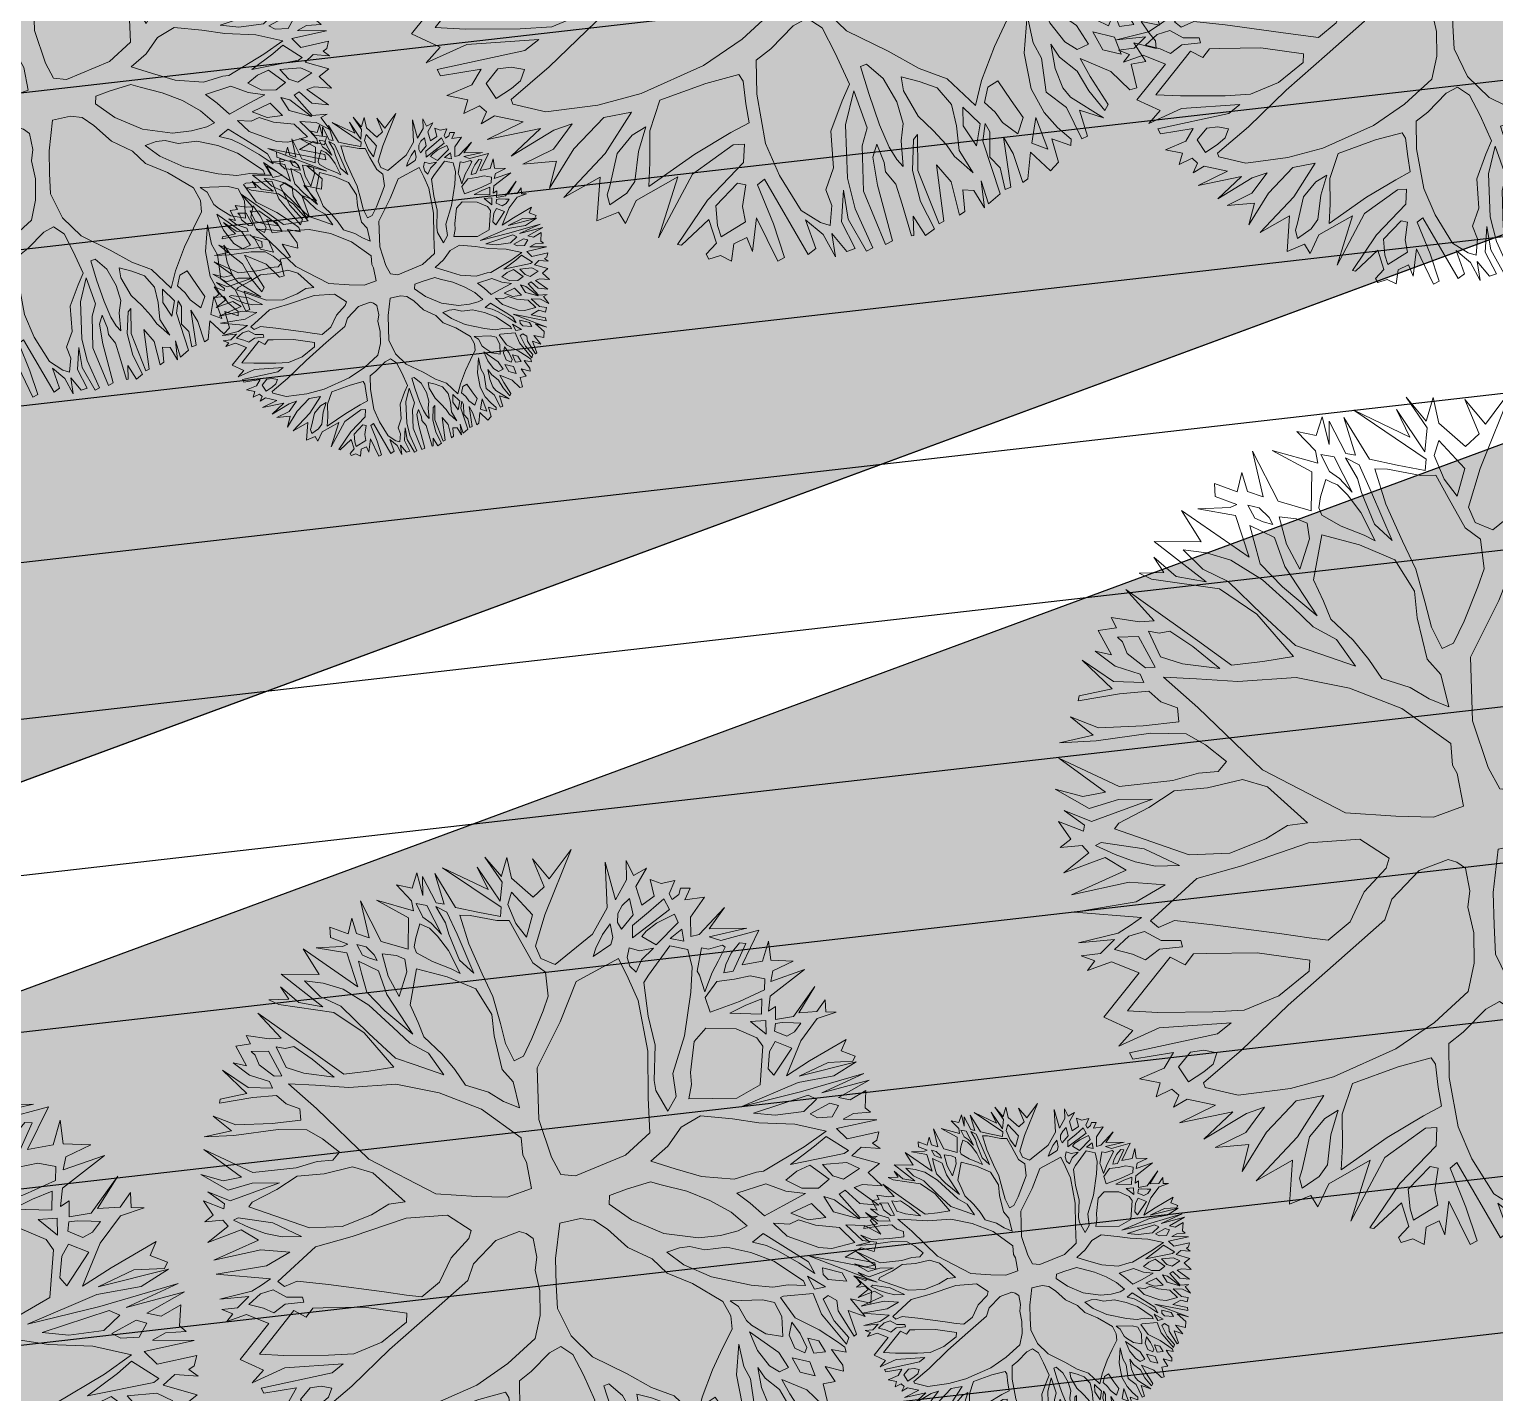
# Model space of a CAD drawing. Header units: metres. Extents: x -664657 to -643449, y -1076720 to -1062383.
# Drawn here: x -656098.89 to -656083.93, y -1069543.66 to -1069529.74 of the extents above; entities that cross this region are included whole.
import ezdxf

# ---------------------------------------------------------------- set-up
doc = ezdxf.new("R2010")
doc.units = ezdxf.units.M
doc.header["$LTSCALE"] = 0.1
doc.layers.get('0').update_dxf_attribs({"color": 8, "lineweight": 9})
for name, color, linetype in [('AA_THER_KOMUNIKACE', 201, 'Continuous'), ('Vlastníci', 20, 'Continuous'), ('zeleň-šrafa', 63, 'Continuous')]:
    doc.layers.add(name, color=color, linetype=linetype)
doc.layers.add('AA_THER_STAFAZ', color=252, linetype='Continuous', lineweight=0)

# ---------------------------------------------------------------- blocks, each defined once
blk = doc.blocks.new('A$C0C461CEA')
for p, q in [((0.1909, 0.7948), (0.205, 0.8261)), ((0.205, 0.8261), (0.2475, 0.7785)), ((0.2475, 0.7785), (0.2831, 0.8185)), ((0.2831, 0.8185), (0.2728, 0.7662)), ((0.3025, 0.7347), (0.3349, 0.855)), ((0.3349, 0.855), (0.3322, 0.7055)), ((0.4478, 0.7319), (0.3814, 0.832)), ((0.3814, 0.832), (0.4728, 0.7447)), ((0.4827, 0.7766), (0.4635, 0.8454)), ((0.4635, 0.8454), (0.5034, 0.8122)), ((0.5034, 0.8122), (0.5408, 0.8486)), ((0.5408, 0.8486), (0.5229, 0.7746)), ((0.5229, 0.7746), (0.5518, 0.8295)), ((0.5518, 0.8295), (0.5504, 0.7329)), ((0.5715, 0.7163), (0.5915, 0.8197)), ((0.5915, 0.8197), (0.5994, 0.6895)), ((0.7321, 0.6194), (0.6233, 0.8242)), ((0.6233, 0.8242), (0.7212, 0.6907)), ((0.1012, 0.7057), (0.0942, 0.804)), ((0.0942, 0.804), (0.1945, 0.61)), ((0.2144, 0.7254), (0.134, 0.7876)), ((0.134, 0.7876), (0.2123, 0.7506)), ((0.231, 0.749), (0.1909, 0.7948)), ((0.7734, 0.6912), (0.7622, 0.7895)), ((0.7622, 0.7895), (0.7798, 0.7081)), ((0.0625, 0.6063), (-0.0086, 0.7652)), ((-0.0086, 0.7652), (0.1012, 0.7057)), ((0.2123, 0.7506), (0.231, 0.749)), ((0.2728, 0.7662), (0.3025, 0.7347)), ((0.4728, 0.7447), (0.4827, 0.7766)), ((0.49, 0.7113), (0.4913, 0.7617)), ((0.4913, 0.7617), (0.5191, 0.7392)), ((0.7212, 0.6907), (0.7246, 0.7724)), ((0.7246, 0.7724), (0.7385, 0.6381)), ((0.7816, 0.7099), (0.8256, 0.7548)), ((0.8256, 0.7548), (0.807, 0.6874)), ((-0.0624, 0.6807), (-0.0837, 0.7099)), ((-0.0837, 0.7099), (-0.0246, 0.6811)), ((-0.0246, 0.6811), (-0.0293, 0.7296)), ((-0.0293, 0.7296), (-0.001, 0.6561)), ((0.0489, 0.7094), (0.0997, 0.6739)), ((0.0706, 0.64), (0.0489, 0.7094)), ((0.1945, 0.61), (0.2144, 0.7254)), ((0.2563, 0.7342), (0.2799, 0.7134)), ((0.2567, 0.6946), (0.2563, 0.7342)), ((0.2799, 0.7134), (0.2905, 0.6781)), ((0.3322, 0.7055), (0.3982, 0.6414)), ((0.3982, 0.6414), (0.4478, 0.7319)), ((0.5046, 0.682), (0.49, 0.7113)), ((0.5191, 0.7392), (0.5177, 0.6341)), ((0.5445, 0.7226), (0.5676, 0.6892)), ((0.5469, 0.6596), (0.5445, 0.7226)), ((0.5504, 0.7329), (0.5715, 0.7163)), ((0.7798, 0.7081), (0.7816, 0.7099)), ((0.8882, 0.6125), (0.8974, 0.7111)), ((0.8974, 0.7111), (0.915, 0.6272)), ((-0.1076, 0.5794), (-0.1357, 0.6884)), ((-0.1357, 0.6884), (-0.031, 0.4794)), ((0.0857, 0.5729), (-0.0624, 0.6807)), ((0.0997, 0.6739), (0.1481, 0.6263)), ((0.226, 0.6439), (0.2358, 0.6836)), ((0.2358, 0.6836), (0.2784, 0.6252)), ((0.2719, 0.6756), (0.2567, 0.6946)), ((0.2907, 0.6571), (0.2719, 0.6756)), ((0.2905, 0.6781), (0.2907, 0.6571)), ((0.2979, 0.5942), (0.3158, 0.6676)), ((0.3158, 0.6676), (0.3538, 0.6409)), ((0.4376, 0.6628), (0.4193, 0.6392)), ((0.4709, 0.6967), (0.4376, 0.6628)), ((0.4818, 0.6818), (0.4709, 0.6967)), ((0.4922, 0.6693), (0.4818, 0.6818)), ((0.5033, 0.634), (0.4922, 0.6693)), ((0.5177, 0.6341), (0.5046, 0.682)), ((0.5676, 0.6892), (0.5624, 0.6094)), ((0.5994, 0.6895), (0.6563, 0.6415)), ((0.7385, 0.6381), (0.7734, 0.6912)), ((0.807, 0.6874), (0.8397, 0.5995)), ((1.0237, 0.6787), (0.847, 0.5299)), ((0.915, 0.6272), (1.0237, 0.6787)), ((-0.2502, 0.5529), (-0.2509, 0.6267)), ((-0.2509, 0.6267), (-0.2045, 0.6103)), ((-0.2045, 0.6103), (-0.2048, 0.6415)), ((-0.2048, 0.6415), (-0.1432, 0.5959)), ((-0.001, 0.6561), (0.0625, 0.6063)), ((0.115, 0.5798), (0.0706, 0.64)), ((0.1481, 0.6263), (0.1976, 0.5404)), ((0.2116, 0.5808), (0.226, 0.6439)), ((0.2784, 0.6252), (0.2666, 0.5435)), ((0.3538, 0.6409), (0.3733, 0.6177)), ((0.4193, 0.6392), (0.4171, 0.6182)), ((0.5123, 0.5753), (0.5033, 0.634)), ((0.5388, 0.6217), (0.5469, 0.6596)), ((0.5997, 0.6601), (0.5814, 0.5634)), ((0.6292, 0.6436), (0.5997, 0.6601)), ((0.6988, 0.5873), (0.6292, 0.6436)), ((0.6563, 0.6415), (0.7155, 0.5941)), ((0.7846, 0.6469), (0.7555, 0.6173)), ((0.8108, 0.5488), (0.7846, 0.6469)), ((-0.2145, 0.5868), (-0.1639, 0.5621)), ((-0.2083, 0.5701), (-0.2145, 0.5868)), ((-0.1432, 0.5959), (-0.1076, 0.5794)), ((0.2986, 0.5186), (0.2979, 0.5942)), ((0.3733, 0.6177), (0.3586, 0.578)), ((0.4171, 0.6182), (0.4494, 0.5681)), ((0.5295, 0.531), (0.5388, 0.6217)), ((0.5624, 0.6094), (0.5511, 0.4706)), ((0.735, 0.5691), (0.6988, 0.5873)), ((0.7155, 0.5941), (0.7321, 0.6194)), ((0.7555, 0.6173), (0.7496, 0.55)), ((0.8397, 0.5995), (0.8882, 0.6125)), ((1.0385, 0.4544), (1.1026, 0.5894)), ((1.1026, 0.5894), (1.0744, 0.4649)), ((-0.2914, 0.4726), (-0.326, 0.5773)), ((-0.326, 0.5773), (-0.279, 0.4878)), ((-0.2559, 0.5216), (-0.2841, 0.5819)), ((-0.2841, 0.5819), (-0.2502, 0.5529)), ((-0.2122, 0.5364), (-0.2083, 0.5701)), ((-0.1639, 0.5621), (-0.163, 0.4697)), ((-0.1345, 0.5624), (-0.1379, 0.4867)), ((-0.1115, 0.544), (-0.1345, 0.5624)), ((0.1413, 0.4667), (0.0857, 0.5729)), ((0.154, 0.4584), (0.115, 0.5798)), ((0.2358, 0.4988), (0.2116, 0.5808)), ((0.3586, 0.578), (0.2986, 0.5186)), ((0.3923, 0.5717), (0.3176, 0.4768)), ((0.4686, 0.501), (0.3923, 0.5717)), ((0.4494, 0.5681), (0.4918, 0.5181)), ((0.5107, 0.4913), (0.5123, 0.5753)), ((0.5814, 0.5634), (0.5741, 0.4559)), ((0.7356, 0.5019), (0.735, 0.5691)), ((0.7496, 0.55), (0.7585, 0.4937)), ((0.7585, 0.4937), (0.8108, 0.5488)), ((1.137, 0.5058), (1.1659, 0.5624)), ((1.1659, 0.5624), (1.164, 0.5078)), ((-0.2074, 0.4717), (-0.2559, 0.5216)), ((-0.1865, 0.4803), (-0.2122, 0.5364)), ((-0.0838, 0.5359), (-0.1115, 0.544)), ((-0.0496, 0.4708), (-0.0838, 0.5359)), ((0.1976, 0.5404), (0.234, 0.4382)), ((0.2666, 0.5435), (0.2807, 0.3882)), ((0.4918, 0.5181), (0.5107, 0.4913)), ((0.5511, 0.4706), (0.5295, 0.531)), ((0.847, 0.5299), (0.7715, 0.4536)), ((1.2126, 0.5083), (1.1542, 0.4723)), ((1.164, 0.5078), (1.2126, 0.5083)), ((-0.3858, 0.4867), (-0.3775, 0.497)), ((-0.2804, 0.4517), (-0.3858, 0.4867)), ((-0.3775, 0.497), (-0.2914, 0.4726)), ((-0.279, 0.4878), (-0.209, 0.4482)), ((-0.209, 0.4482), (-0.2074, 0.4717)), ((-0.163, 0.4697), (-0.1865, 0.4803)), ((-0.1379, 0.4867), (-0.0955, 0.4433)), ((-0.0133, 0.3853), (-0.0496, 0.4708)), ((-0.031, 0.4794), (0.0185, 0.379)), ((0.2807, 0.3882), (0.2358, 0.4988)), ((0.3176, 0.4768), (0.314, 0.4137)), ((0.5324, 0.4219), (0.4686, 0.501)), ((0.7383, 0.4095), (0.7356, 0.5019)), ((1.0744, 0.4649), (1.137, 0.5058)), ((1.1542, 0.4723), (1.1422, 0.4092)), ((1.1925, 0.4157), (1.2064, 0.4704)), ((1.2064, 0.4704), (1.2319, 0.4413)), ((-0.3938, 0.3876), (-0.4239, 0.4587)), ((-0.4239, 0.4587), (-0.3723, 0.3986)), ((-0.2087, 0.4212), (-0.2804, 0.4517)), ((-0.1566, 0.4361), (-0.1135, 0.3214)), ((-0.0806, 0.3907), (-0.1566, 0.4361)), ((-0.0955, 0.4433), (-0.0133, 0.3853)), ((0.1745, 0.3218), (0.1413, 0.4667)), ((0.1929, 0.3453), (0.154, 0.4584)), ((0.234, 0.4382), (0.2581, 0.367)), ((0.5741, 0.4559), (0.5707, 0.3742)), ((0.7715, 0.4536), (0.7677, 0.4098)), ((0.955, 0.4008), (1.0385, 0.4544)), ((1.0849, 0.438), (1.0599, 0.421)), ((1.1166, 0.4468), (1.0849, 0.438)), ((1.1021, 0.3938), (1.1166, 0.4468)), ((1.2319, 0.4413), (1.2764, 0.4291)), ((1.2764, 0.4291), (1.2389, 0.3993)), ((-0.3936, 0.3708), (-0.4822, 0.412)), ((-0.4822, 0.412), (-0.3938, 0.3876)), ((-0.3723, 0.3986), (-0.265, 0.3469)), ((-0.1939, 0.3812), (-0.2087, 0.4212)), ((0.0124, 0.3328), (-0.0806, 0.3907)), ((0.314, 0.4137), (0.3085, 0.3633)), ((0.5399, 0.3235), (0.5324, 0.4219)), ((0.7598, 0.3635), (0.7383, 0.4095)), ((0.7677, 0.4098), (0.7999, 0.3699)), ((0.7999, 0.3699), (0.955, 0.4008)), ((1.0222, 0.4038), (0.9828, 0.3842)), ((1.0083, 0.3593), (1.0222, 0.4038)), ((1.0599, 0.421), (1.0457, 0.3957)), ((1.0457, 0.3957), (1.046, 0.3705)), ((1.046, 0.3705), (1.1021, 0.3938)), ((1.1422, 0.4092), (1.1925, 0.4157)), ((1.2156, 0.3931), (1.1509, 0.3775)), ((1.2159, 0.3529), (1.2156, 0.3931)), ((1.2389, 0.3993), (1.2391, 0.3783)), ((1.2661, 0.3828), (1.2809, 0.398)), ((1.2809, 0.398), (1.3081, 0.3832)), ((-0.4361, 0.2384), (-0.5029, 0.3764)), ((-0.5029, 0.3764), (-0.3965, 0.2346)), ((-0.2563, 0.32), (-0.3936, 0.3708)), ((-0.1618, 0.3461), (-0.1939, 0.3812)), ((0.0185, 0.379), (0.0962, 0.3486)), ((0.2581, 0.367), (0.2965, 0.3085)), ((0.3085, 0.3633), (0.3345, 0.2855)), ((0.5707, 0.3742), (0.5505, 0.2834)), ((0.7311, 0.2894), (0.7598, 0.3635)), ((0.9429, 0.3545), (0.9221, 0.3356)), ((0.9828, 0.3842), (0.9429, 0.3545)), ((0.9916, 0.3423), (1.0083, 0.3593)), ((1.0838, 0.3642), (1.065, 0.3286)), ((1.065, 0.3286), (1.2159, 0.3529)), ((1.1509, 0.3775), (1.0838, 0.3642)), ((1.2391, 0.3783), (1.2661, 0.3828)), ((1.3081, 0.3832), (1.2747, 0.3577)), ((1.2747, 0.3577), (1.3361, 0.3355)), ((-0.265, 0.3469), (-0.1764, 0.3123)), ((-0.1737, 0.2746), (-0.2563, 0.32)), ((-0.1764, 0.3123), (-0.1618, 0.3461)), ((-0.1135, 0.3214), (-0.0399, 0.0946)), ((0.154, 0.2694), (0.0124, 0.3328)), ((0.0962, 0.3486), (0.1745, 0.3218)), ((0.2396, 0.2954), (0.1929, 0.3453)), ((0.513, 0.2579), (0.5399, 0.3235)), ((0.9221, 0.3356), (0.9916, 0.3423)), ((1.1154, 0.3267), (1.0945, 0.3181)), ((1.0945, 0.3181), (1.1225, 0.2722)), ((1.1573, 0.3337), (1.1154, 0.3267)), ((1.2227, 0.332), (1.1573, 0.3337)), ((1.2206, 0.3026), (1.2227, 0.332)), ((1.3361, 0.3355), (1.2651, 0.2988)), ((-0.4948, 0.221), (-0.5502, 0.3087)), ((-0.5502, 0.3087), (-0.4951, 0.2564)), ((-0.142, 0.2245), (-0.1737, 0.2746)), ((0.3075, 0.2222), (0.2396, 0.2954)), ((0.2965, 0.3085), (0.3075, 0.2222)), ((0.3345, 0.2855), (0.3477, 0.2208)), ((0.5505, 0.2834), (0.5344, 0.2185)), ((0.6936, 0.2554), (0.7311, 0.2894)), ((0.8343, 0.2886), (0.726, 0.1969)), ((0.9921, 0.2901), (0.8343, 0.2886)), ((0.9904, 0.2187), (0.9921, 0.2901)), ((1.0192, 0.2796), (1.0135, 0.2501)), ((1.04, 0.305), (1.0192, 0.2796)), ((1.0654, 0.28), (1.04, 0.305)), ((1.11, 0.2661), (1.0654, 0.28)), ((1.1225, 0.2722), (1.2206, 0.3026)), ((1.2209, 0.2774), (1.173, 0.2685)), ((1.2086, 0.2394), (1.2209, 0.2774)), ((1.2651, 0.2988), (1.2362, 0.2421)), ((1.2633, 0.2358), (1.3787, 0.2747)), ((1.3787, 0.2747), (1.3011, 0.2361)), ((-0.5263, 0.1871), (-0.5562, 0.2474)), ((-0.5562, 0.2474), (-0.5053, 0.1873)), ((-0.4951, 0.2564), (-0.4361, 0.2384)), ((-0.3965, 0.2346), (-0.2634, 0.1813)), ((0.2659, 0.178), (0.154, 0.2694)), ((0.4846, 0.1484), (0.513, 0.2579)), ((0.6186, 0.1917), (0.6936, 0.2554)), ((1.0135, 0.2501), (1.0222, 0.2232)), ((1.0222, 0.2232), (1.0573, 0.2506)), ((1.1606, 0.2474), (1.0537, 0.1959)), ((1.0573, 0.2506), (1.11, 0.2661)), ((1.2071, 0.21), (1.1606, 0.2474)), ((1.173, 0.2685), (1.2086, 0.2394)), ((1.2362, 0.2421), (1.2633, 0.2358)), ((1.3011, 0.2361), (1.4109, 0.1802)), ((-0.5765, 0.1716), (-0.5831, 0.2286)), ((-0.5831, 0.2286), (-0.5363, 0.1744)), ((-0.4148, 0.205), (-0.4948, 0.221)), ((-0.3346, 0.1632), (-0.4148, 0.205)), ((-0.1137, 0.1593), (-0.142, 0.2245)), ((0.3477, 0.2208), (0.3543, 0.1597)), ((0.5344, 0.2185), (0.5332, 0.1548)), ((0.726, 0.1969), (0.5883, 0.099)), ((0.9852, 0.1382), (0.9904, 0.2187)), ((1.0537, 0.1959), (1.0286, 0.1813)), ((1.1927, 0.1511), (1.2071, 0.21)), ((1.4109, 0.1802), (1.2887, 0.2132)), ((1.2887, 0.2132), (1.3166, 0.1841)), ((-0.6119, 0.1653), (-0.5765, 0.1716)), ((-0.557, 0.1424), (-0.6119, 0.1653)), ((-0.5363, 0.1744), (-0.5263, 0.1871)), ((-0.5053, 0.1873), (-0.3346, 0.1632)), ((-0.2634, 0.1813), (-0.1936, 0.167)), ((-0.1936, 0.167), (-0.1454, 0.1464)), ((-0.1454, 0.1464), (-0.1137, 0.1593)), ((0.3636, 0.065), (0.2659, 0.178)), ((0.3543, 0.1597), (0.4095, 0.1032)), ((0.5668, 0.1534), (0.6186, 0.1917)), ((1.0286, 0.1813), (0.99, 0.0777)), ((1.2493, 0.1936), (1.2013, 0.1319)), ((1.268, 0.1788), (1.2493, 0.1936)), ((1.3143, 0.169), (1.268, 0.1788)), ((1.2769, 0.1285), (1.3187, 0.1583)), ((1.3187, 0.1583), (1.3143, 0.169)), ((1.3166, 0.1841), (1.4429, 0.1553)), ((-0.6346, 0.1014), (-0.5508, 0.1173)), ((-0.5508, 0.1173), (-0.557, 0.1424)), ((-0.5089, 0.1261), (-0.5257, 0.1259)), ((-0.5257, 0.1259), (-0.4916, 0.08)), ((-0.4158, 0.0574), (-0.5089, 0.1261)), ((-0.4437, 0.1495), (-0.4604, 0.141)), ((-0.4604, 0.141), (-0.3179, -0.0131)), ((-0.3531, 0.1486), (-0.4437, 0.1495)), ((-0.2733, 0.1554), (-0.3531, 0.1486)), ((-0.1914, 0.1208), (-0.2733, 0.1554)), ((-0.0987, 0.0965), (-0.1914, 0.1208)), ((0.4978, 0.0957), (0.4846, 0.1484)), ((0.5332, 0.1548), (0.5668, 0.1534)), ((0.934, -0.0237), (0.9852, 0.1382)), ((1.1496, 0.081), (1.1927, 0.1511)), ((1.2014, 0.1175), (1.1918, 0.0604)), ((1.2013, 0.1319), (1.2014, 0.1175)), ((1.2418, 0.1053), (1.2769, 0.1285)), ((1.3273, 0.1314), (1.2939, 0.1076)), ((1.305, 0.0765), (1.3843, 0.1379)), ((1.3674, 0.1486), (1.3273, 0.1314)), ((1.4429, 0.1553), (1.3404, 0.0811)), ((1.3843, 0.1379), (1.3674, 0.1486)), ((-0.5187, 0.0858), (-0.6346, 0.1014)), ((-0.4845, 0.0297), (-0.5187, 0.0858)), ((-0.4916, 0.08), (-0.4534, 0.0384)), ((-0.0496, 0.0483), (-0.0987, 0.0965)), ((-0.0399, 0.0946), (0.1007, -0.1098)), ((0.4095, 0.1032), (0.4394, 0.0531)), ((0.4758, 0.0097), (0.4978, 0.0957)), ((0.5883, 0.099), (0.5142, -0.053)), ((1.0643, -0.035), (1.1496, 0.081)), ((1.1918, 0.0604), (1.2418, 0.1053)), ((1.2939, 0.1076), (1.2755, 0.0865)), ((1.2755, 0.0865), (1.305, 0.0765)), ((1.3404, 0.0811), (1.406, 0.0607)), ((1.406, 0.0607), (1.4535, 0.1092)), ((1.4535, 0.1092), (1.4313, 0.0502)), ((-0.4926, -0.0022), (-0.6442, 0.0407)), ((-0.6442, 0.0407), (-0.4845, 0.0297)), ((-0.3538, -0.026), (-0.4158, 0.0574)), ((-0.0003, -0.0856), (-0.0496, 0.0483)), ((0.4347, -0.079), (0.3636, 0.065)), ((0.4394, 0.0531), (0.4758, 0.0097)), ((0.99, 0.0777), (0.9657, -0.0174)), ((1.1836, 0.0436), (1.1756, -0.0069)), ((1.2421, 0.0717), (1.1836, 0.0436)), ((1.2969, 0.0513), (1.2421, 0.0717)), ((1.3474, 0.0368), (1.2969, 0.0513)), ((1.4313, 0.0502), (1.4947, 0.013)), ((-0.4534, 0.0384), (-0.411, 0.0028)), ((-0.411, 0.0028), (-0.3538, -0.026)), ((1.3855, 0.0059), (1.3474, 0.0368)), ((1.3667, -0.0261), (1.3855, 0.0059)), ((1.4208, 0.0165), (1.3983, -0.0108)), ((1.4947, 0.013), (1.4208, 0.0165)), ((-0.5084, -0.1007), (-0.6588, -0.0038)), ((-0.6588, -0.0038), (-0.5005, -0.0569)), ((-0.4123, -0.0536), (-0.4926, -0.0022)), ((-0.3179, -0.0131), (-0.2208, -0.0601)), ((0.8639, -0.1588), (0.934, -0.0237)), ((0.9657, -0.0174), (0.9079, -0.1187)), ((0.9728, -0.1265), (1.0643, -0.035)), ((1.1756, -0.0069), (1.2766, -0.0203)), ((1.2766, -0.0203), (1.3667, -0.0261)), ((1.5137, -0.0288), (1.3735, -0.053)), ((1.3983, -0.0108), (1.5137, -0.0288)), ((-0.5005, -0.0569), (-0.4123, -0.0536)), ((-0.2208, -0.0601), (-0.1181, -0.0717)), ((-0.1181, -0.0717), (-0.0509, -0.0669)), ((-0.0509, -0.0669), (-0.0003, -0.0856)), ((0.5142, -0.053), (0.4921, -0.1816)), ((1.0838, -0.0666), (1.0258, -0.1512)), ((1.1382, -0.0469), (1.0838, -0.0666)), ((1.2245, -0.0947), (1.1382, -0.0469)), ((1.2306, -0.04), (1.3211, -0.0913)), ((1.2894, -0.0412), (1.2306, -0.04)), ((1.3459, -0.0473), (1.2894, -0.0412)), ((1.3211, -0.0913), (1.3459, -0.0473)), ((1.3735, -0.053), (1.3463, -0.0935)), ((-0.6718, -0.1443), (-0.6973, -0.1152)), ((-0.6973, -0.1152), (-0.6491, -0.1339)), ((-0.5989, -0.1184), (-0.6875, -0.0815)), ((-0.6875, -0.0815), (-0.5822, -0.1081)), ((-0.5822, -0.1081), (-0.5444, -0.1053)), ((-0.5444, -0.1053), (-0.5084, -0.1007)), ((-0.3298, -0.078), (-0.4915, -0.1198)), ((-0.2078, -0.1044), (-0.3298, -0.078)), ((-0.0227, -0.1338), (-0.2078, -0.1044)), ((0.1007, -0.1098), (0.2148, -0.1801)), ((0.4118, -0.132), (0.4347, -0.079)), ((1.2713, -0.153), (1.2245, -0.0947)), ((1.3237, -0.1165), (1.2773, -0.0959)), ((1.2773, -0.0959), (1.3031, -0.1569)), ((1.3031, -0.1569), (1.3237, -0.1165)), ((1.3463, -0.0935), (1.3739, -0.0908)), ((1.3739, -0.0908), (1.3533, -0.1288)), ((1.4098, -0.1475), (1.5185, -0.0936)), ((1.5185, -0.0936), (1.4308, -0.1449)), ((-0.7011, -0.1572), (-0.6718, -0.1443)), ((-0.6491, -0.1339), (-0.5989, -0.1184)), ((-0.561, -0.1289), (-0.6113, -0.142)), ((-0.6113, -0.142), (-0.5749, -0.1752)), ((-0.5189, -0.1369), (-0.561, -0.1289)), ((-0.4909, -0.1786), (-0.5189, -0.1369)), ((-0.4915, -0.1198), (-0.481, -0.1449)), ((-0.481, -0.1449), (-0.4348, -0.1486)), ((-0.4348, -0.1486), (-0.3496, -0.2066)), ((0.1015, -0.1896), (-0.0227, -0.1338)), ((0.412, -0.1572), (0.4118, -0.132)), ((0.9079, -0.1187), (0.8974, -0.1501)), ((0.8974, -0.1501), (0.9006, -0.228)), ((0.9465, -0.1982), (0.9728, -0.1265)), ((1.0258, -0.1512), (1.0094, -0.1868)), ((1.2758, -0.1866), (1.2713, -0.153)), ((1.3468, -0.1397), (1.3326, -0.1608)), ((1.3678, -0.1479), (1.3468, -0.1397)), ((1.3533, -0.1288), (1.4098, -0.1475)), ((1.3998, -0.1662), (1.3678, -0.1479)), ((1.4308, -0.1449), (1.4857, -0.1695)), ((1.4857, -0.1695), (1.5275, -0.1481)), ((1.5275, -0.1481), (1.511, -0.1843)), ((-0.6338, -0.1674), (-0.7011, -0.1572)), ((-0.5828, -0.2275), (-0.6338, -0.1674)), ((-0.5749, -0.1752), (-0.5518, -0.2044)), ((-0.4444, -0.2033), (-0.4909, -0.1786)), ((0.1467, -0.2708), (0.1015, -0.1896)), ((0.2148, -0.1801), (0.3017, -0.2297)), ((0.3858, -0.2414), (0.412, -0.1572)), ((0.4921, -0.1816), (0.4927, -0.2464)), ((0.8145, -0.2625), (0.8639, -0.1588)), ((1.0094, -0.1868), (0.9803, -0.2249)), ((1.2078, -0.294), (1.2758, -0.1866)), ((1.3179, -0.1922), (1.2869, -0.2117)), ((1.3561, -0.2362), (1.3179, -0.1922)), ((1.3326, -0.1608), (1.3599, -0.1942)), ((1.3599, -0.1942), (1.3893, -0.1939)), ((1.3893, -0.1939), (1.4209, -0.1786)), ((1.4757, -0.1906), (1.3938, -0.2292)), ((1.4209, -0.1786), (1.3998, -0.1662)), ((1.5406, -0.2008), (1.4757, -0.1906)), ((1.511, -0.1843), (1.5406, -0.2008)), ((-0.7209, -0.2876), (-0.5828, -0.2275)), ((-0.4904, -0.229), (-0.6577, -0.302)), ((-0.5518, -0.2044), (-0.5057, -0.1973)), ((-0.5057, -0.1973), (-0.4485, -0.2202)), ((-0.4648, -0.2665), (-0.4904, -0.229)), ((-0.4485, -0.2202), (-0.4444, -0.2033)), ((-0.3496, -0.2066), (-0.1997, -0.3144)), ((0.3017, -0.2297), (0.3858, -0.2414)), ((0.9006, -0.228), (0.9465, -0.1982)), ((0.9803, -0.2249), (1.1197, -0.2973)), ((1.2869, -0.2117), (1.2555, -0.26)), ((1.3938, -0.2292), (1.298, -0.3082)), ((-0.4314, -0.2512), (-0.4648, -0.2665)), ((-0.4018, -0.2659), (-0.4314, -0.2512)), ((-0.2812, -0.3278), (-0.4018, -0.2659)), ((0.1277, -0.2902), (0.1467, -0.2708)), ((0.4927, -0.2464), (0.5332, -0.2736)), ((0.7097, -0.2905), (0.8145, -0.2625)), ((1.2555, -0.26), (1.2624, -0.2875)), ((1.2624, -0.2875), (1.3561, -0.2362)), ((-0.6698, -0.3543), (-0.7209, -0.2876)), ((-0.6577, -0.302), (-0.5883, -0.3434)), ((0.0463, -0.318), (0.1277, -0.2902)), ((0.5332, -0.2736), (0.7097, -0.2905)), ((0.8463, -0.3294), (0.9138, -0.2951)), ((0.9138, -0.2951), (0.987, -0.292)), ((0.987, -0.292), (1.0758, -0.3499)), ((1.1197, -0.2973), (1.2078, -0.294)), ((1.298, -0.3082), (1.3885, -0.3007)), ((1.3885, -0.3007), (1.5271, -0.2951)), ((1.5271, -0.2951), (1.4955, -0.3206)), ((-0.5883, -0.3434), (-0.4592, -0.4111)), ((-0.167, -0.4107), (-0.2812, -0.3278)), ((-0.1997, -0.3144), (-0.1405, -0.3576)), ((-0.0246, -0.3715), (0.0463, -0.318)), ((0.2019, -0.3375), (0.1015, -0.3702)), ((0.2837, -0.3475), (0.2019, -0.3375)), ((0.3006, -0.3641), (0.2837, -0.3475)), ((0.7733, -0.3469), (0.8463, -0.3294)), ((0.8327, -0.4069), (0.7733, -0.3469)), ((1.0758, -0.3499), (1.1459, -0.4021)), ((1.3218, -0.3457), (1.1218, -0.3285)), ((1.1218, -0.3285), (1.3137, -0.377)), ((1.4355, -0.3824), (1.3218, -0.3457)), ((1.4393, -0.3338), (1.3342, -0.3288)), ((1.3342, -0.3288), (1.5213, -0.375)), ((1.5128, -0.3691), (1.4393, -0.3338)), ((1.4955, -0.3206), (1.5277, -0.3581)), ((-0.7224, -0.3741), (-0.6698, -0.3543)), ((-0.6047, -0.3813), (-0.7224, -0.3741)), ((-0.4293, -0.4594), (-0.6047, -0.3813)), ((-0.1405, -0.3576), (-0.0982, -0.3866)), ((-0.0982, -0.3866), (-0.0246, -0.3715)), ((0.1015, -0.3702), (0.0598, -0.4102)), ((0.2954, -0.4482), (0.3135, -0.3892)), ((0.3135, -0.3892), (0.3006, -0.3641)), ((0.4142, -0.3858), (0.348, -0.4812)), ((0.4816, -0.4043), (0.4142, -0.3858)), ((0.6014, -0.3822), (0.5867, -0.4075)), ((0.6603, -0.39), (0.6014, -0.3822)), ((1.1455, -0.3661), (1.3307, -0.3979)), ((1.2047, -0.4057), (1.1455, -0.3661)), ((1.3137, -0.377), (1.5259, -0.4212)), ((1.5213, -0.375), (1.4355, -0.3824)), ((1.5277, -0.3581), (1.5128, -0.3691)), ((-0.7051, -0.4219), (-0.7053, -0.4033)), ((-0.7053, -0.4033), (-0.4755, -0.4683)), ((-0.6016, -0.4569), (-0.7051, -0.4219)), ((-0.4592, -0.4111), (-0.3833, -0.4464)), ((-0.1817, -0.436), (-0.167, -0.4107)), ((0.0598, -0.4102), (-0.0994, -0.4478)), ((0.5179, -0.4292), (0.4816, -0.4043)), ((0.5867, -0.4075), (0.6277, -0.4869)), ((0.7403, -0.406), (0.6603, -0.39)), ((0.7675, -0.431), (0.7403, -0.406)), ((0.8963, -0.4693), (0.8327, -0.4069)), ((1.1459, -0.4021), (1.2473, -0.4617)), ((1.2933, -0.4384), (1.2047, -0.4057)), ((1.3495, -0.4229), (1.2933, -0.4384)), ((1.3307, -0.3979), (1.3495, -0.4229)), ((1.5259, -0.4212), (1.3746, -0.4124)), ((1.3746, -0.4124), (1.5304, -0.4487)), ((-0.6433, -0.4825), (-0.6016, -0.4569)), ((-0.4755, -0.4683), (-0.4293, -0.4594)), ((-0.3833, -0.4464), (-0.2842, -0.4556)), ((-0.2842, -0.4556), (-0.1817, -0.436)), ((-0.0994, -0.4478), (-0.2736, -0.4891)), ((0.2706, -0.4838), (0.2954, -0.4482)), ((0.5435, -0.4769), (0.5179, -0.4292)), ((0.8311, -0.4891), (0.7675, -0.431)), ((1.2473, -0.4617), (1.3278, -0.5305)), ((1.3078, -0.4551), (1.3816, -0.4544)), ((1.323, -0.4777), (1.3078, -0.4551)), ((1.3816, -0.4544), (1.4028, -0.4752)), ((1.5304, -0.4487), (1.4152, -0.4516)), ((1.4152, -0.4516), (1.4449, -0.4766)), ((-0.6707, -0.5122), (-0.7148, -0.4766)), ((-0.7148, -0.4766), (-0.6433, -0.4825)), ((-0.5618, -0.4775), (-0.6078, -0.4966)), ((-0.6078, -0.4966), (-0.6031, -0.5451)), ((-0.5281, -0.4898), (-0.5618, -0.4775)), ((-0.5002, -0.5123), (-0.5281, -0.4898)), ((-0.2736, -0.4891), (-0.4394, -0.5369)), ((0.252, -0.5512), (0.2706, -0.4838)), ((0.348, -0.4812), (0.3091, -0.559)), ((0.5738, -0.5607), (0.5435, -0.4769)), ((0.6277, -0.4869), (0.6999, -0.5762)), ((0.8845, -0.5516), (0.8311, -0.4891)), ((0.9875, -0.5272), (0.8963, -0.4693)), ((1.3671, -0.4983), (1.323, -0.4777)), ((1.4028, -0.4752), (1.3671, -0.4983)), ((1.4449, -0.4766), (1.5054, -0.4742)), ((1.5054, -0.4742), (1.4765, -0.5225)), ((-0.6974, -0.5394), (-0.6707, -0.5122)), ((-0.6512, -0.5414), (-0.6974, -0.5394)), ((-0.6426, -0.5641), (-0.6512, -0.5414)), ((-0.6031, -0.5451), (-0.5546, -0.5404)), ((-0.4394, -0.5369), (-0.5693, -0.5658)), ((-0.5546, -0.5404), (-0.5234, -0.5335)), ((-0.5234, -0.5335), (-0.5002, -0.5123)), ((1.0632, -0.5415), (0.9875, -0.5272)), ((1.0843, -0.5497), (1.0632, -0.5415)), ((1.2397, -0.5416), (1.0843, -0.5497)), ((1.3278, -0.5305), (1.2397, -0.5416)), ((1.3195, -0.545), (1.271, -0.5563)), ((1.3622, -0.6202), (1.3195, -0.545)), ((1.492, -0.5751), (1.3614, -0.5386)), ((1.3614, -0.5386), (1.3763, -0.5846)), ((1.4345, -0.5211), (1.3949, -0.5215)), ((1.3949, -0.5215), (1.492, -0.5751)), ((1.4851, -0.5434), (1.4345, -0.5211)), ((1.4765, -0.5225), (1.4851, -0.5434)), ((-0.6699, -0.5854), (-0.6426, -0.5641)), ((-0.628, -0.5832), (-0.6699, -0.5854)), ((-0.5687, -0.633), (-0.628, -0.5832)), ((-0.5693, -0.5658), (-0.571, -0.5784)), ((-0.571, -0.5784), (-0.5032, -0.6384)), ((0.2149, -0.623), (0.252, -0.5512)), ((0.3091, -0.559), (0.2762, -0.629)), ((0.6267, -0.6316), (0.5738, -0.5607)), ((0.6999, -0.5762), (0.793, -0.6425)), ((0.9272, -0.6184), (0.8845, -0.5516)), ((0.9729, -0.5718), (1.0721, -0.5894)), ((0.9968, -0.6219), (0.9729, -0.5718)), ((1.271, -0.5563), (1.1727, -0.5716)), ((1.1727, -0.5716), (1.3455, -0.6227)), ((0.1651, -0.6823), (0.2149, -0.623)), ((0.953, -0.683), (0.9272, -0.6184)), ((1.0184, -0.6805), (0.9968, -0.6219)), ((1.0721, -0.5894), (1.1188, -0.6418)), ((1.1353, -0.6098), (1.1814, -0.6009)), ((1.1694, -0.6581), (1.1353, -0.6098)), ((1.1814, -0.6009), (1.2277, -0.6029)), ((1.2277, -0.6029), (1.262, -0.674)), ((1.3392, -0.6522), (1.2656, -0.6211)), ((1.2656, -0.6211), (1.2787, -0.6696)), ((1.3455, -0.6227), (1.3622, -0.6202)), ((1.3763, -0.5846), (1.4798, -0.613)), ((1.4798, -0.613), (1.4608, -0.6342)), ((-0.5365, -0.6705), (-0.6755, -0.6298)), ((-0.6755, -0.6298), (-0.5687, -0.633)), ((-0.5032, -0.6384), (-0.3725, -0.6875)), ((0.2762, -0.629), (0.273, -0.7298)), ((0.6483, -0.6967), (0.6267, -0.6316)), ((0.6795, -0.6352), (0.7095, -0.698)), ((0.7234, -0.6414), (0.6795, -0.6352)), ((0.7553, -0.6537), (0.7234, -0.6414)), ((0.7934, -0.6869), (0.7553, -0.6537)), ((0.793, -0.6425), (0.8605, -0.6695)), ((1.1188, -0.6418), (1.1714, -0.679)), ((1.2176, -0.6828), (1.1694, -0.6581)), ((1.3671, -0.6897), (1.3392, -0.6522)), ((1.4043, -0.6306), (1.3642, -0.6412)), ((1.3642, -0.6412), (1.4321, -0.7059)), ((1.4569, -0.6637), (1.4043, -0.6306)), ((1.4608, -0.6342), (1.444, -0.6362)), ((1.444, -0.6362), (1.4569, -0.6637)), ((-0.6394, -0.6985), (-0.5365, -0.6705)), ((-0.5069, -0.6912), (-0.6394, -0.6985)), ((-0.5317, -0.7353), (-0.4564, -0.6991)), ((-0.4564, -0.6991), (-0.5069, -0.6912)), ((-0.3725, -0.6875), (-0.2564, -0.714)), ((0.0478, -0.7128), (0.1651, -0.6823)), ((0.706, -0.7652), (0.6483, -0.6967)), ((0.7095, -0.698), (0.7709, -0.7754)), ((0.8609, -0.7133), (0.7934, -0.6869)), ((0.8605, -0.6695), (0.9194, -0.6833)), ((0.9194, -0.6833), (0.953, -0.683)), ((1.0874, -0.6799), (1.0184, -0.6805)), ((1.1714, -0.679), (1.0874, -0.6799)), ((1.262, -0.674), (1.2176, -0.6828)), ((1.2787, -0.6696), (1.3042, -0.6964)), ((1.3042, -0.6964), (1.3671, -0.6897)), ((-0.5398, -0.7671), (-0.6223, -0.7319)), ((-0.6223, -0.7319), (-0.5317, -0.7353)), ((-0.374, -0.7235), (-0.4834, -0.76)), ((-0.3023, -0.7456), (-0.374, -0.7235)), ((-0.2564, -0.714), (-0.0757, -0.7266)), ((-0.0757, -0.7266), (0.0478, -0.7128)), ((0.273, -0.7298), (0.3033, -0.8237)), ((0.9226, -0.7655), (0.8609, -0.7133)), ((0.9433, -0.7377), (0.9871, -0.7289)), ((0.979, -0.7691), (0.9433, -0.7377)), ((0.9871, -0.7289), (1.0255, -0.7957)), ((1.0331, -0.7158), (1.0529, -0.7744)), ((1.0778, -0.743), (1.0331, -0.7158)), ((1.0985, -0.7134), (1.1742, -0.7168)), ((1.1386, -0.7592), (1.0985, -0.7134)), ((1.1742, -0.7168), (1.1934, -0.7796)), ((1.2204, -0.7164), (1.2251, -0.7751)), ((1.2458, -0.7413), (1.2204, -0.7164)), ((1.2919, -0.7301), (1.2685, -0.7327)), ((1.2685, -0.7327), (1.2929, -0.8333)), ((1.3135, -0.7911), (1.2919, -0.7301)), ((1.3508, -0.7403), (1.3214, -0.7364)), ((1.3214, -0.7364), (1.366, -0.826)), ((1.4321, -0.7059), (1.386, -0.7148)), ((1.386, -0.7148), (1.4058, -0.7752)), ((-0.4834, -0.76), (-0.5896, -0.8222)), ((-0.5896, -0.8222), (-0.5398, -0.7671)), ((-0.4157, -0.8097), (-0.3023, -0.7456)), ((-0.2207, -0.7532), (-0.2831, -0.8126)), ((-0.0921, -0.7712), (-0.2207, -0.7532)), ((-0.0037, -0.7913), (-0.0921, -0.7712)), ((0.103, -0.7711), (0.055, -0.7799)), ((0.1849, -0.7451), (0.103, -0.7711)), ((0.2269, -0.7447), (0.1849, -0.7451)), ((0.2501, -0.7864), (0.2269, -0.7447)), ((0.7657, -0.8636), (0.706, -0.7652)), ((0.7709, -0.7754), (0.8731, -0.8602)), ((0.9754, -0.8256), (0.9226, -0.7655)), ((1.0046, -0.8043), (0.979, -0.7691)), ((1.0529, -0.7744), (1.1269, -0.8559)), ((1.1114, -0.7444), (1.0778, -0.743)), ((1.1514, -0.7861), (1.1114, -0.7444)), ((1.1934, -0.7796), (1.1386, -0.7592)), ((1.2251, -0.7751), (1.2887, -0.8351)), ((1.2691, -0.7915), (1.2458, -0.7413)), ((1.4058, -0.7752), (1.3508, -0.7403)), ((-0.5682, -0.8616), (-0.4157, -0.8097)), ((-0.3294, -0.8005), (-0.388, -0.8245)), ((-0.335, -0.8467), (-0.2874, -0.7983)), ((-0.2874, -0.7983), (-0.3294, -0.8005)), ((-0.2831, -0.8126), (-0.322, -0.8868)), ((-0.0239, -0.8689), (-0.0017, -0.8123)), ((-0.0017, -0.8123), (-0.0037, -0.7913)), ((0.055, -0.7799), (0.0138, -0.8602)), ((0.2491, -0.8621), (0.2501, -0.7864)), ((1.0454, -0.8693), (1.0046, -0.8043)), ((1.0255, -0.7957), (1.0511, -0.8398)), ((1.2173, -0.8298), (1.1514, -0.7861)), ((1.2887, -0.8351), (1.2691, -0.7915)), ((1.366, -0.826), (1.3135, -0.7911)), ((-0.388, -0.8245), (-0.4461, -0.8922)), ((-0.3811, -0.9126), (-0.335, -0.8467)), ((0.3033, -0.8237), (0.3757, -0.9238)), ((1.031, -0.9282), (0.9754, -0.8256)), ((1.0511, -0.8398), (1.075, -0.8816)), ((1.1269, -0.8559), (1.1631, -0.8784)), ((1.2389, -0.8968), (1.2173, -0.8298)), ((1.2932, -0.8627), (1.2401, -0.8314)), ((1.2401, -0.8314), (1.2642, -0.9026)), ((1.2929, -0.8333), (1.3453, -0.8556)), ((1.3453, -0.8556), (1.3183, -0.8558)), ((1.3183, -0.8558), (1.3273, -0.9128)), ((-0.4573, -0.8587), (-0.5682, -0.8616)), ((-0.5193, -0.9578), (-0.4573, -0.8587)), ((-0.4461, -0.8922), (-0.4628, -0.9092)), ((-0.322, -0.8868), (-0.355, -0.9418)), ((-0.0402, -0.9177), (-0.0239, -0.8689)), ((0.0138, -0.8602), (-0.027, -0.9866)), ((0.2433, -0.9527), (0.2491, -0.8621)), ((0.7663, -0.9182), (0.7657, -0.8636)), ((0.7886, -0.8736), (0.8839, -0.9213)), ((0.8039, -0.9029), (0.7886, -0.8736)), ((0.8731, -0.8602), (0.9323, -0.8998)), ((1.0754, -0.9254), (1.0454, -0.8693)), ((1.075, -0.8816), (1.0754, -0.9254)), ((1.2586, -1.0058), (1.085, -0.8647)), ((1.085, -0.8647), (1.2422, -1.0456)), ((1.1631, -0.8784), (1.2389, -0.8968)), ((1.3273, -0.9128), (1.2932, -0.8627)), ((-0.4628, -0.9092), (-0.4691, -0.9363)), ((-0.4691, -0.9363), (-0.4146, -0.9297)), ((-0.4146, -0.9297), (-0.3811, -0.9126)), ((-0.355, -0.9418), (-0.2064, -0.9235)), ((-0.2064, -0.9235), (-0.0948, -0.9182)), ((-0.0948, -0.9182), (-0.0402, -0.9177)), ((0.2917, -0.9247), (0.2774, -0.9986)), ((0.3085, -0.9269), (0.2917, -0.9247)), ((0.33, -0.9813), (0.3085, -0.9269)), ((0.3757, -0.9238), (0.4269, -1.0031)), ((0.7499, -0.958), (0.7663, -0.9182)), ((0.8044, -0.9557), (0.8039, -0.9029)), ((0.8839, -0.9213), (0.9136, -0.9462)), ((0.9323, -0.8998), (0.9805, -0.9161)), ((0.9805, -0.9161), (1.0294, -0.9451)), ((1.0294, -0.9451), (1.031, -0.9282)), ((1.0501, -0.9215), (1.0861, -0.9799)), ((1.0506, -0.9701), (1.0501, -0.9215)), ((1.0983, -0.9402), (1.1065, -0.9209)), ((1.1065, -0.9209), (1.1556, -0.9648)), ((1.2494, -0.9219), (1.1888, -0.9243)), ((1.1888, -0.9243), (1.265, -0.9866)), ((1.2815, -0.9528), (1.2494, -0.9219)), ((1.2642, -0.9026), (1.3023, -0.9298)), ((1.3023, -0.9298), (1.2815, -0.9528)), ((-0.458, -0.9638), (-0.5193, -0.9578)), ((-0.4559, -0.9991), (-0.458, -0.9638)), ((-0.4017, -0.959), (-0.4559, -0.9991)), ((-0.2751, -0.9554), (-0.4017, -0.959)), ((-0.3963, -1.0748), (-0.2751, -0.9554)), ((-0.2372, -0.9676), (-0.3963, -1.0748)), ((-0.1053, -0.9495), (-0.2372, -0.9676)), ((-0.0776, -0.9619), (-0.1053, -0.9495)), ((-0.1024, -1.0041), (-0.0776, -0.9619)), ((0.2058, -0.9825), (0.2433, -0.9527)), ((0.6932, -0.9987), (0.7499, -0.958)), ((0.813, -0.9766), (0.8044, -0.9557)), ((0.9136, -0.9462), (0.9141, -0.9984)), ((0.9495, -0.9416), (0.9387, -0.9417)), ((0.9387, -0.9417), (0.9503, -1.0232)), ((1.0399, -0.9804), (0.9495, -0.9416)), ((1.0861, -0.9799), (1.0506, -0.9701)), ((1.1052, -0.9629), (1.0983, -0.9402)), ((1.1559, -0.996), (1.1052, -0.9629)), ((1.1556, -0.9648), (1.1559, -0.996)), ((-0.2346, -1.0474), (-0.1024, -1.0041)), ((-0.027, -0.9866), (-0.0345, -1.0796)), ((0.1416, -1.0395), (0.2058, -0.9825)), ((0.2459, -0.9737), (0.1836, -1.0433)), ((0.2302, -1.0771), (0.2459, -0.9737)), ((0.2774, -0.9986), (0.2638, -1.0851)), ((0.3325, -1.0527), (0.33, -0.9813)), ((0.374, -0.9995), (0.3618, -1.0356)), ((0.4103, -1.0327), (0.374, -0.9995)), ((0.4269, -1.0031), (0.4796, -1.062)), ((0.6307, -1.0456), (0.6932, -0.9987)), ((0.7926, -1.0314), (0.7964, -0.9935)), ((0.7964, -0.9935), (0.8496, -1.098)), ((0.8405, -1.0243), (0.813, -0.9766)), ((0.9141, -0.9984), (0.8853, -1.0581)), ((1.0322, -1.0525), (1.0399, -0.9804)), ((1.0594, -1.012), (1.0578, -1.0918)), ((1.0804, -1.0094), (1.0594, -1.012)), ((1.0975, -1.0368), (1.0804, -1.0094)), ((1.2422, -1.0456), (1.1852, -0.9916)), ((1.1852, -0.9916), (1.2129, -1.0633)), ((1.265, -0.9866), (1.2586, -1.0058)), ((-0.36, -1.114), (-0.2346, -1.0474)), ((-0.1422, -1.0447), (-0.2218, -1.0707)), ((-0.1253, -1.0589), (-0.1422, -1.0447)), ((0.1022, -1.1287), (0.1416, -1.0395)), ((0.1836, -1.0433), (0.1219, -1.1705)), ((0.3618, -1.0356), (0.3649, -1.1136)), ((0.4443, -1.0708), (0.4103, -1.0327)), ((0.5581, -1.1093), (0.6307, -1.0456)), ((0.7462, -1.0126), (0.6924, -1.0978)), ((0.7259, -1.0848), (0.7462, -1.0126)), ((0.7904, -1.059), (0.7926, -1.0314)), ((0.8853, -1.0581), (0.8405, -1.0243)), ((0.9063, -1.0639), (0.9336, -1.03)), ((0.9336, -1.03), (0.94, -1.0762)), ((0.9503, -1.0232), (1.0014, -1.0948)), ((1.0852, -1.0687), (1.0975, -1.0368)), ((-0.2218, -1.0707), (-0.2423, -1.1195)), ((-0.1602, -1.1061), (-0.1253, -1.0589)), ((-0.0975, -1.0737), (-0.109, -1.1854)), ((-0.0748, -1.0692), (-0.0975, -1.0737)), ((-0.0659, -1.3002), (-0.0748, -1.0692)), ((-0.0345, -1.0796), (-0.0274, -1.1888)), ((0.1969, -1.1128), (0.2302, -1.0771)), ((0.2638, -1.0851), (0.2579, -1.15)), ((0.3205, -1.1116), (0.3325, -1.0527)), ((0.4575, -1.1271), (0.4443, -1.0708)), ((0.4796, -1.062), (0.5124, -1.1601)), ((0.7263, -1.131), (0.7259, -1.0848)), ((0.8019, -1.1219), (0.7904, -1.059)), ((0.9026, -1.1101), (0.9063, -1.0639)), ((0.94, -1.0762), (0.9387, -1.1266)), ((1.0586, -1.1782), (1.0322, -1.0525)), ((1.0921, -1.1671), (1.0852, -1.0687)), ((1.1147, -1.0829), (1.1029, -1.1652)), ((1.1548, -1.1269), (1.1147, -1.0829)), ((1.1923, -1.0971), (1.1396, -1.0532)), ((1.1396, -1.0532), (1.1548, -1.1269)), ((1.2129, -1.0633), (1.1923, -1.0971)), ((-0.3515, -1.1205), (-0.36, -1.114)), ((-0.2551, -1.0944), (-0.3515, -1.1205)), ((-0.2671, -1.1593), (-0.2551, -1.0944)), ((-0.2423, -1.1195), (-0.248, -1.1507)), ((-0.1724, -1.1458), (-0.1602, -1.1061)), ((0.0564, -1.1712), (0.1022, -1.1287)), ((0.1433, -1.2207), (0.1969, -1.1128)), ((0.2324, -1.1275), (0.2075, -1.1529)), ((0.227, -1.1797), (0.2324, -1.1275)), ((0.2939, -1.1497), (0.3205, -1.1116)), ((0.3649, -1.1136), (0.3822, -1.1656)), ((0.443, -1.1842), (0.4575, -1.1271)), ((0.5124, -1.1601), (0.5581, -1.1093)), ((0.6924, -1.0978), (0.6639, -1.1905)), ((0.7657, -1.1097), (0.7454, -1.1729)), ((0.7703, -1.1516), (0.7657, -1.1097)), ((0.8208, -1.1553), (0.8019, -1.1219)), ((0.8496, -1.098), (0.8544, -1.1568)), ((0.9238, -1.1393), (0.9026, -1.1101)), ((0.9387, -1.1266), (0.9238, -1.1393)), ((0.9492, -1.1541), (0.9553, -1.1012)), ((0.9553, -1.1012), (0.9825, -1.1261)), ((0.9825, -1.1261), (0.9853, -1.1681)), ((1.0014, -1.0948), (1.0356, -1.1574)), ((1.0578, -1.0918), (1.0753, -1.163)), ((-0.3048, -1.1723), (-0.2671, -1.1593)), ((-0.248, -1.1507), (-0.1724, -1.1458)), ((-0.1412, -1.1497), (-0.1927, -1.224)), ((-0.1459, -1.2782), (-0.1412, -1.1497)), ((0.2075, -1.1529), (0.183, -1.2245)), ((0.2579, -1.15), (0.2606, -1.1878)), ((0.2669, -1.2129), (0.2939, -1.1497)), ((0.3252, -1.162), (0.2839, -1.2338)), ((0.2966, -1.2402), (0.3401, -1.1558)), ((0.3401, -1.1558), (0.3252, -1.162)), ((0.3822, -1.1656), (0.3953, -1.2159)), ((0.4805, -1.1478), (0.4581, -1.1925)), ((0.5003, -1.2089), (0.4805, -1.1478)), ((0.5643, -1.1326), (0.5376, -1.1641)), ((0.5376, -1.1641), (0.5506, -1.2)), ((0.5961, -1.1299), (0.5643, -1.1326)), ((0.6027, -1.1929), (0.5961, -1.1299)), ((0.6954, -1.2172), (0.7263, -1.131)), ((0.7943, -1.206), (0.7703, -1.1516)), ((0.8544, -1.1568), (0.8208, -1.1553)), ((0.88, -1.1337), (0.8805, -1.1883)), ((0.9242, -1.1729), (0.88, -1.1337)), ((0.9853, -1.1681), (0.9492, -1.1541)), ((1.0356, -1.1574), (1.0485, -1.1843)), ((1.0753, -1.163), (1.0586, -1.1782)), ((1.1029, -1.1652), (1.0921, -1.1671)), ((-0.3046, -1.1873), (-0.3048, -1.1723)), ((-0.2728, -1.193), (-0.3046, -1.1873)), ((-0.2539, -1.2204), (-0.2728, -1.193)), ((-0.2267, -1.1823), (-0.2539, -1.2204)), ((-0.1889, -1.1838), (-0.2267, -1.1823)), ((-0.1927, -1.224), (-0.1889, -1.1838)), ((-0.109, -1.1854), (-0.1249, -1.278)), ((-0.0274, -1.1888), (0.0025, -1.2407)), ((0.0509, -1.215), (0.0564, -1.1712)), ((0.0969, -1.1936), (0.0532, -1.2654)), ((0.0724, -1.2676), (0.0969, -1.1936)), ((0.1219, -1.1705), (0.1016, -1.2523)), ((0.2188, -1.2032), (0.227, -1.1797)), ((0.2276, -1.2451), (0.2188, -1.2032)), ((0.2606, -1.1878), (0.2669, -1.2129)), ((0.4184, -1.2451), (0.443, -1.1842)), ((0.4581, -1.1925), (0.4647, -1.2554)), ((0.5506, -1.2), (0.5551, -1.2335)), ((0.6099, -1.2474), (0.6027, -1.1929)), ((0.6639, -1.1905), (0.6646, -1.2619)), ((0.7454, -1.1729), (0.7399, -1.2275)), ((0.7967, -1.2666), (0.7943, -1.206)), ((0.8727, -1.249), (0.8168, -1.1806)), ((0.8168, -1.1806), (0.8174, -1.2352)), ((0.8805, -1.1883), (0.9186, -1.2216)), ((0.9186, -1.2216), (0.9242, -1.1729)), ((1.0445, -1.2012), (1.0064, -1.1703)), ((1.0064, -1.1703), (1.0109, -1.2081)), ((1.0485, -1.1843), (1.0445, -1.2012)), ((-0.0289, -1.2158), (-0.0407, -1.2957)), ((-0.0056, -1.2726), (-0.0289, -1.2158)), ((0.0025, -1.2407), (0.0219, -1.2597)), ((0.0219, -1.2597), (0.0509, -1.215)), ((0.128, -1.3739), (0.1433, -1.2207)), ((0.183, -1.2245), (0.149, -1.3737)), ((0.2173, -1.2998), (0.2276, -1.2451)), ((0.2839, -1.2338), (0.2637, -1.3162)), ((0.2794, -1.3916), (0.2966, -1.2402)), ((0.3953, -1.2159), (0.3999, -1.2536)), ((0.4233, -1.3146), (0.4184, -1.2451)), ((0.4647, -1.2554), (0.5003, -1.2089)), ((0.4819, -1.299), (0.5132, -1.2399)), ((0.5129, -1.2147), (0.4857, -1.2528)), ((0.5132, -1.2399), (0.5129, -1.2147)), ((0.5551, -1.2335), (0.5766, -1.2795)), ((0.7236, -1.2781), (0.6954, -1.2172)), ((0.7399, -1.2275), (0.7462, -1.2587)), ((0.8174, -1.2352), (0.8248, -1.3233)), ((1.0072, -1.2519), (0.9623, -1.2104)), ((0.9623, -1.2104), (0.9671, -1.2691)), ((1.0154, -1.2332), (1.0072, -1.2519)), ((1.0109, -1.2081), (1.0154, -1.2332)), ((-0.1249, -1.278), (-0.1459, -1.2782)), ((-0.0049, -1.3398), (-0.0056, -1.2726)), ((0.0155, -1.2808), (-0.0049, -1.3398)), ((0.0287, -1.3413), (0.0155, -1.2808)), ((0.0532, -1.2654), (0.0521, -1.3452)), ((0.0752, -1.366), (0.0724, -1.2676)), ((0.1016, -1.2523), (0.0944, -1.3658)), ((0.3471, -1.25), (0.2938, -1.3915)), ((0.3602, -1.3086), (0.3471, -1.25)), ((0.3999, -1.2536), (0.4085, -1.2746)), ((0.4085, -1.2746), (0.4233, -1.3146)), ((0.4857, -1.2528), (0.4601, -1.3983)), ((0.5387, -1.2691), (0.4937, -1.3955)), ((0.541, -1.3195), (0.5387, -1.2691)), ((0.5766, -1.2795), (0.6099, -1.2474)), ((0.598, -1.3189), (0.6394, -1.2639)), ((0.6394, -1.2639), (0.6277, -1.3522)), ((0.6646, -1.2619), (0.6777, -1.3139)), ((0.7203, -1.3705), (0.7236, -1.2781)), ((0.7462, -1.2587), (0.7975, -1.3488)), ((0.8099, -1.3337), (0.7967, -1.2666)), ((0.8944, -1.316), (0.8727, -1.249)), ((0.9292, -1.2569), (0.913, -1.32)), ((0.9671, -1.2691), (0.9292, -1.2569)), ((-0.0407, -1.2957), (-0.0659, -1.3002)), ((0.1996, -1.3858), (0.2173, -1.2998)), ((0.2637, -1.3162), (0.2627, -1.3978)), ((0.3383, -1.3971), (0.3602, -1.3086)), ((0.4931, -1.3367), (0.4819, -1.299)), ((0.5273, -1.3994), (0.541, -1.3195)), ((0.6277, -1.3522), (0.598, -1.3189)), ((0.6777, -1.3139), (0.695, -1.3582)), ((0.7508, -1.3006), (0.7371, -1.3722)), ((0.7975, -1.3488), (0.7508, -1.3006)), ((0.8248, -1.3233), (0.8099, -1.3337)), ((0.913, -1.32), (0.8944, -1.316)), ((0.0521, -1.3452), (0.0287, -1.3413)), ((0.2285, -1.3417), (0.2056, -1.3881)), ((0.2333, -1.4023), (0.2285, -1.3417)), ((0.3774, -1.3421), (0.3551, -1.3951)), ((0.4027, -1.3568), (0.3774, -1.3421)), ((0.4056, -1.4114), (0.4027, -1.3568)), ((0.432, -1.3439), (0.4056, -1.4114)), ((0.42, -1.4071), (0.432, -1.3439)), ((0.4769, -1.3939), (0.4931, -1.3367)), ((0.5831, -1.3383), (0.5441, -1.3975)), ((0.6072, -1.407), (0.5831, -1.3383)), ((0.6503, -1.3334), (0.6365, -1.3965)), ((0.6867, -1.3727), (0.6503, -1.3334)), ((0.695, -1.3582), (0.6867, -1.3727)), ((0.0944, -1.3658), (0.0752, -1.366)), ((0.149, -1.3737), (0.128, -1.3739)), ((0.2056, -1.3881), (0.1996, -1.3858)), ((0.2627, -1.3978), (0.2333, -1.4023)), ((0.2938, -1.3915), (0.2794, -1.3916)), ((0.3551, -1.3951), (0.3383, -1.3971)), ((0.4601, -1.3983), (0.42, -1.4071)), ((0.4937, -1.3955), (0.4769, -1.3939)), ((0.5441, -1.3975), (0.5273, -1.3994)), ((0.6365, -1.3965), (0.6072, -1.407)), ((0.7371, -1.3722), (0.7203, -1.3705))]:
    blk.add_line(p, q)

msp = doc.modelspace()

# ---------------------------------------------------------------- hatches: boundary and pattern name
at = {"layer": 'Vlastníci'}
h = msp.add_hatch(dxfattribs=at)
h.set_pattern_fill('ANSI31', color=256, scale=0.5, style=0)
h.set_pattern_definition([(6.5127, (-656030.26, -1069498.5804), (-0.180059, 1.577256), [])])
h.paths.add_polyline_path([(-656033.562, -1069452), (-656024.75, -1069459.229), (-656035.438, -1069473), (-656039.624, -1069478.407), (-656040.913, -1069479.944), (-656046.5, -1069487.113), (-656056.187, -1069499.988), (-656057.654, -1069501.937), (-656060.125, -1069499.988), (-656066.912, -1069494.592), (-656055.625, -1069480), (-656044.563, -1069465.75), (-656033.562, -1069451.979)])
h.paths.add_polyline_path([(-656094.438, -1069560.093), (-656112.25, -1069549.375), (-656116.179, -1069545.882), (-656093.875, -1069518), (-656060.688, -1069511.125), (-656057.875, -1069513.5)])
h.paths.add_polyline_path([(-656094.456, -1069560.114), (-656119.438, -1069588.593), (-656134.25, -1069576.968), (-656112.25, -1069549.375)])
h.paths.add_polyline_path([(-656116.179, -1069545.882), (-656112.25, -1069549.375), (-656134.25, -1069577.017), (-656138.375, -1069573.642)])
h.paths.add_polyline_path([(-656104.188, -1069478.353), (-656124.875, -1069506), (-656136.375, -1069520.5), (-656147.625, -1069534.875), (-656159.253, -1069549.411), (-656159.313, -1069549.363), (-656159.312, -1069549.363), (-656168.062, -1069542.363), (-656156.568, -1069527.87), (-656145.25, -1069513.625), (-656134.25, -1069500), (-656123.188, -1069485.75), (-656112.062, -1069471.603)])
at = {"layer": 'zeleň-šrafa'}
h = msp.add_hatch(color=256, dxfattribs=at)
h.paths.add_polyline_path([(-656033.562, -1069451.979), (-656041.438, -1069445.5), (-656037.188, -1069440), (-656021.11, -1069452.456), (-656020.68, -1069482.515), (-656049.943, -1069519.319), (-656076.929, -1069529.284), (-656070.906, -1069491.75), (-656066.912, -1069494.592), (-656057.654, -1069501.937), (-656024.75, -1069459.229)])
h.paths.add_polyline_path([(-656113.809, -1069542.903), (-656079.082, -1069530.08), (-656072.721, -1069490.435), (-656072.795, -1069490.529), (-656113.809, -1069542.903), (-656113.814, -1069542.91)])
h.paths.add_polyline_path([(-655992.647, -1069490.159), (-655960.188, -1069500), (-655958.754, -1069517.106), (-655966.582, -1069510.883), (-655967.827, -1069512.448), (-655981.916, -1069501.246), (-655980.671, -1069499.681)])
h.paths.add_polyline_path([(-656019.087, -1069454.023), (-656018.869, -1069469.311), (-656011.981, -1069474.787), (-655996.896, -1069486.781), (-655964.604, -1069496.571), (-655988.188, -1069478.25), (-656011.812, -1069459.625), (-656014.438, -1069457.625)])
msp.add_hatch(color=256, dxfattribs=at).paths.add_polyline_path([(-656083.62, -1069558.364), (-656079.445, -1069532.346), (-656111.39, -1069544.142)])

# ---------------------------------------------------------------- linework, layer by layer
at = {"layer": 'AA_THER_KOMUNIKACE'}
for p, q in [((-656113.809, -1069542.903), (-656079.082, -1069530.08)), ((-656111.39, -1069544.142), (-656079.445, -1069532.346))]:
    msp.add_line(p, q, dxfattribs=at)
at = {"layer": 'zeleň-šrafa'}
msp.add_lwpolyline([(-656113.809, -1069542.903), (-656079.082, -1069530.08), (-656072.721, -1069490.435), (-656072.795, -1069490.529), (-656113.809, -1069542.903), (-656113.814, -1069542.91)], close=True, dxfattribs=at)

# ---------------------------------------------------------------- block references
at = {"layer": 'AA_THER_STAFAZ', "linetype": 'Continuous'}
for p, xscale, yscale, zscale, rotation in [((-656093.062, -1069527.515), 3.840000000034844, 3.84000000001397, 3.840000000000001, 28.03608760909739), ((-656086.025, -1069528.621), 3.110400000028225, 3.110400000011316, 3.110400000000001, 28.03608760909738), ((-656100.119, -1069530.28), 2.688000000024391, 2.688000000009779, 2.688000000000001, 28.03608760909738), ((-656096.045, -1069532.262), 1.536000000013938, 1.536000000005588, 1.536, 28.03608760909738), ((-656085.996, -1069537.55), 3.840000000034844, 3.84000000001397, 3.840000000000001, 28.03608760909739), ((-656095.175, -1069541.474), 3.110400000028225, 3.110400000011316, 3.110400000000001, 28.03608760909738), ((-656103.3, -1069543.87), 3.840000000034844, 3.84000000001397, 3.840000000000001, 28.03608760909739), ((-656089.496, -1069542.364), 1.536000000013938, 1.536000000005588, 1.536, 28.03608760909738), ((-656093.398, -1069548.344), 3.840000000034844, 3.84000000001397, 3.840000000000001, 28.03608760909739)]:
    msp.add_blockref('A$C0C461CEA', p, dxfattribs=dict(at, xscale=xscale, yscale=yscale, zscale=zscale, rotation=rotation))

doc.saveas('drawing.dxf')
